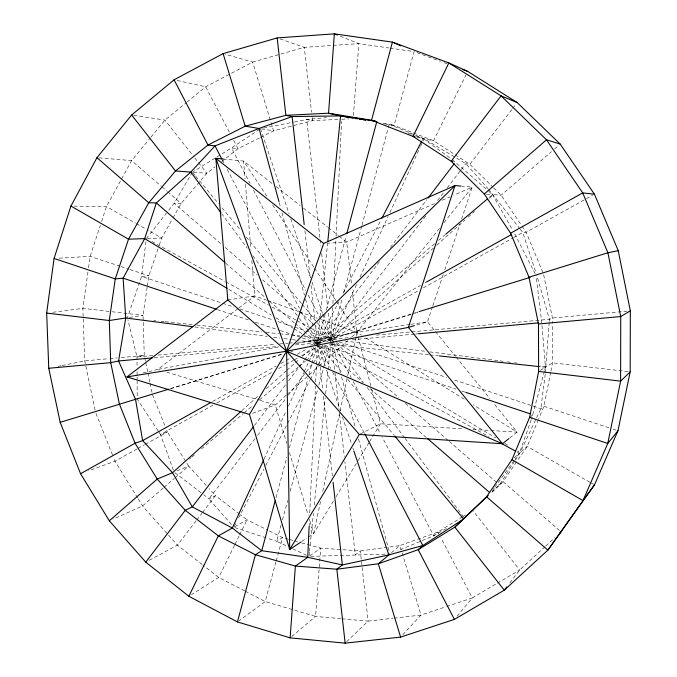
<?xml version="1.0" encoding="UTF-8"?>
<svg xmlns="http://www.w3.org/2000/svg" width="677" height="677" viewBox="0 0 677 677"><rect width="100%" height="100%" fill="white"/><g stroke="black" fill="none" stroke-linecap="round" stroke-linejoin="round"><path stroke-width="0.51" stroke-dasharray="3.38 2.54" d="M309.135 526.698L309.474 519.301M309.761 512.963L315.507 386.237M315.694 382.006L317.276 347.157M317.327 346.099L319.713 320.856M332.712 307.68L330.782 343.442M332.915 303.474L336.063 237.178M336.114 236.129L341.555 121.437M549.199 322.404L545.357 373.086M549.275 321.372L549.419 319.307L536.802 275.378M353.402 115.572L358.835 43.633L338.272 35.416M320.145 316.658L327.634 243.077M309.44 552.229L309.008 556.426L388.877 554.023M309.55 551.18L313.409 513.411M314.263 505.017L325.205 398M325.637 393.802L327.998 370.725M328.1 369.676L330.681 344.491M145.953 241.638L141.586 276.453L127.428 317.733M545.222 374.136L540.872 408.68L520.139 452.583L515.112 460.445M87.959 271.976L82.865 308.365L84.727 360.892L95.559 412.361M88.543 267.813L90.143 256.38L100.272 225.5M147.163 287.226L143.016 315.347L144.269 355.433L145.572 361.636M147.315 286.185L148.847 275.776L158.96 245.979M550.714 372.164L543.961 406.302L538.757 418.724M550.917 371.131L552.559 362.855L552.44 324.275M320.543 501.564L313.654 533.552L307.671 537.538M322.768 491.248L339.871 411.794M340.091 410.761L347.428 376.708M347.648 375.676L355.865 337.501M356.094 336.469L356.982 332.339L352.074 289.307M544.393 371.275L531.597 418.699M544.655 370.268L545.45 367.23L541.744 322.59L536.201 276.588M275.971 497.747L286.887 457.009M289.35 447.844L307.917 378.578M309.008 374.508L311.733 364.319M312.012 363.304L316.379 347.005M316.65 345.989L325.129 314.356M326.221 310.269L346.201 235.765M281.082 524.954L276.673 541.287L288.089 546.627M282.453 519.86L287.691 500.472M290.171 491.282L317.716 389.25M318.816 385.162L329.834 344.348M330.114 343.332L342.215 298.498M343.865 292.388L361.738 226.169M362.017 225.145L389.241 124.289L394.107 125.406L433.568 140.74L469.813 164.291L492.949 187.123M275.928 561.952L265.206 601.557L239.15 620.682M276.208 560.937L282.529 537.58L268.524 530.565M101.575 221.514L106.484 206.57L131.609 160.601L150.286 137.939M432.476 306.859L427.517 321.829L415.416 325.349M432.815 305.86L443.41 273.931M444.73 269.937L459.962 224.036M461.612 219.043L472.207 187.114L462.112 186.192M159.298 244.989L161.659 238.033L172.44 218.916M531.25 419.689L519.386 453.243L515.07 459.201M538.35 419.681L527.146 446.456L517.143 461.045M264.098 458.981L286.151 411.024M288.36 406.234L303.795 372.663M304.235 371.707L308.644 362.11M309.084 361.154L315.702 346.768M316.142 345.812L338.788 301.68M356.551 284.568L330.241 341.115M360.105 276.893L388.107 216.454M389.884 212.612L420.112 147.374M420.552 146.418L424.107 138.743L433.568 140.74L465.852 75.13M234.504 545.315L218.705 577.43L191.498 594.618M234.97 544.367L239.15 535.871M239.616 534.923L247.054 519.809L240.394 514.723M343.146 293.234L380.931 220.101M422.118 140.401L423.083 138.523L413.241 134.892M234.259 526.3L235.714 523.49M238.617 517.88L263.827 469.246M265.765 465.505L287.099 424.352M287.581 423.421L309.88 380.398M310.371 379.467L317.158 366.367M317.64 365.436L328.303 344.855M172.957 218.011L181.165 203.439L206.857 173.261L215.049 166.804M192.378 172.203L174.167 203.295L167.05 212.316M333.389 501.149L313.654 533.552L309.423 519.377M336.13 496.647L357.507 461.553M358.057 460.648L369.016 442.648M369.566 441.751L380.525 423.751L371.631 389.216M514.562 461.316L499.482 484.91L491.883 492.145M516.551 461.9L503.019 481.643L490.935 493.186M492.297 490.698L494.142 488.142M494.76 487.296L514.461 460.055M254.569 425.325L286.024 384.13M288.588 380.77L303.99 360.587M304.633 359.749L314.263 347.14M379.492 261.677L317.471 342.934L310.43 345.118M390.367 247.435L426.815 199.69M255.009 438.671L208.905 498.822L233.083 526.444M257.573 435.328L285.745 398.567M288.309 395.224L312.647 363.473M313.282 362.644L327.372 344.263M329.936 340.92L426.07 215.489M437.613 200.443L444.019 192.082M447.226 187.893L460.682 170.333M461.325 169.504L465.81 163.648L469.813 164.291L512.074 109.242M509.823 582.905L519.708 569.983L545.027 546.694M196.102 520.816L177.425 545.146L148.551 560.641M196.745 519.978L201.898 513.268M202.541 512.43L215.43 495.649L209.075 488.633M512.717 108.405L515.916 104.241M146.342 238.566L166.398 213.137M439.475 228.369L356.982 332.339L350.694 337.925M444.061 222.589L472.207 187.114L453.869 195.145M150.954 137.135L164.96 120.134L186.141 102.794M457.068 616.205L472.284 597.943L496.444 583.701M402.739 634.814L421.035 615.054L445.678 606.829M346.632 641.728L368.11 621.131L393.015 618.27M545.789 545.992L554.996 537.521M241.85 410.643L259.181 395.123M266.273 388.776L285.965 371.148M286.752 370.437L294.63 363.388M295.417 362.677L299.352 359.157M302.501 356.33L311.953 347.868M433.551 248.002L327.99 341.97M436.699 245.192L465.04 219.923M468.188 217.114L474.484 211.503M489.446 198.166L493.381 194.654L501.158 195.221L551.408 151.682M286.295 395.19L275.302 404.973L250.414 414.096M287.082 394.496L318.495 366.562M319.282 365.859L347.555 340.717M514.182 457.787L519.386 453.243L516.602 451.728M163.199 488.058L142.551 505.956L113.127 519.115M163.995 487.372L174.327 478.419M175.115 477.734L188.621 466.03L186.395 462.45M554.598 148.915L558.584 145.462M434.448 243.813L317.471 342.934L299.657 340.616M438.484 240.394L444.933 234.927M489.31 197.329L492.534 194.595L487.821 190.432M189.416 459.116L191.024 457.754M191.828 457.077L195.052 454.352M201.501 448.902L243.398 413.486M244.202 412.801L253.063 405.311M259.511 399.862L286.092 377.385M286.904 376.708L298.185 367.171M298.989 366.494L305.429 361.044M306.241 360.359L323.961 345.38M291.711 636.524L315.558 616.425L340.785 618.685M391.458 552.703L399.887 545.594L437.909 532.029L462.958 516.568M186.962 102.125L205.698 86.791L230.552 73.708M221.607 161.634L237.991 148.712L259.545 137.913M509.773 437.934L517.101 432.138L493.211 402.722M530.303 416.837L532.994 414.756L530.988 414.087M238.008 308.594L157.699 369.456L142.339 373.179M238.846 307.959L254.738 295.917L266.645 300.156M309.846 555.834L320.712 548.158L360.308 550.951L399.887 545.594L401.114 549.622M301.68 541.524L306.816 538.105M259.604 129.29L231.517 147.924L193.267 171.653M463.855 516.018L465.641 514.918M540.348 370.378L545.45 367.23L540.195 366.672M497.341 583.176L519.708 569.983L472.8 510.5M446.363 528.559L433.661 535.837L397.704 550.765M212.57 401.537L276.064 366.062M280.659 363.498L285.262 360.926M286.185 360.409L289.866 358.353M297.228 354.24L307.35 348.587M314.712 344.475L420.468 285.389M425.063 282.825L426.908 281.793M234.657 526.74L247.054 519.809L267.593 530.099M213.052 405.108L160.432 434.439L174.107 472.055M216.75 403.052L272.137 372.181M278.594 368.576L285.059 364.979M285.982 364.463L293.369 360.342M294.292 359.825L297.982 357.769M301.671 355.713L319.214 345.939M326.602 341.817L418.708 290.475M423.311 287.911L512.65 238.109M513.572 237.602L522.779 232.465L526.114 232.262L592.603 195.23M137.084 448.919L115.014 461.215L88.433 470.853M138.006 448.402L144.446 444.823M145.369 444.307L167.439 432.011L166.263 429.074M231.475 73.226L252.648 62.081L304.312 47.348L358.835 43.633L389.072 47.991M360.274 434.008L380.525 423.751L463.525 428.846M260.476 137.439L273.601 130.873L312.461 120.641L340.641 119.296M434.558 203.599L346.692 242.087L327.863 243.187M442.276 200.223L450.002 196.838M177.01 470.853L188.621 466.03L206.257 485.519M446.659 606.499L472.284 597.943L440.812 537.597M170.722 388.556L283.291 353.555M410.829 314.517L314.035 344.542M414.857 313.265L417.878 312.325M411.159 314.052L317.471 342.934L302.991 334.193M412.166 313.739L418.208 311.877M170.545 388.759L282.707 354.189M290.797 351.702L292.811 351.075M58.01 366.375L61.091 365.741M62.115 365.529L84.727 360.892L108.752 358.692M263.565 128.088L293.369 122.156M294.393 121.953L306.723 119.499L326.331 117.637M278.103 347.03L157.699 369.456L159.713 370.065M295.747 343.747L356.982 332.339L409.881 324.452M129.51 317.411L143.016 315.347L111.908 311.733M227.802 299.928L254.738 295.917L251.768 260.095M410.914 324.3L427.517 321.829L434.812 330.816M52.874 312.275L82.865 308.365L110.867 311.615M394.056 618.152L421.035 615.054L401.419 550.629M109.801 358.59L117.113 357.921M121.293 357.541L144.269 355.433L137.016 356.999L137.059 367.509M627.173 311.166L552.424 318.021L549.419 319.307L374.229 335.318M152.757 355.56L137.016 356.999L127.919 319.747M158.012 355.078L275.581 344.331M279.779 343.95L288.174 343.18M289.223 343.087L292.371 342.799M297.626 342.317L351.143 337.425M154.348 357.727L278.526 346.463M295.367 344.94L324.842 342.266M352.218 339.778L414.341 334.142M415.39 334.049L418.547 333.761M59.229 258.157L90.143 256.38L119.99 266.239M341.682 119.254L348.993 118.898M147.358 238.532L161.659 238.033L147.188 229.782M74.072 206.121L106.484 206.57L135.425 223.08M472.978 429.43L489.793 430.462M490.842 430.53L517.101 432.138L473.274 404.821M486.34 194.147L492.534 194.595L512.717 230.248M193.41 172.28L206.857 173.261L193.106 155.828M99.07 157.859L131.609 160.601L161.185 186.167M341.834 618.778L368.11 621.131L360.308 550.951L355.247 554.895L344.864 461.722M223.021 159.002L243.542 161.067L272.662 183.932M153.687 320.509L155.786 320.729M161.041 321.279L164.189 321.617M165.247 321.727L192.556 324.613M196.753 325.053L261.881 331.925M266.086 332.373L278.696 333.702M279.745 333.812L290.247 334.92M291.296 335.03L299.699 335.919M303.905 336.367L337.501 340.057M320.619 343.264L317.471 342.934L295.138 323.521M331.129 344.39L428.837 354.799M429.887 354.917L438.29 355.814M628.087 371.614L552.559 362.855L546.144 366.807L539.857 365.995M344.847 340.996L425.571 351.346M429.768 351.879L503.163 361.29M507.352 361.831L510.5 362.237M514.689 362.77L516.788 363.041M194.891 326.983L267.178 336.393M273.466 337.205L279.753 338.026M283.942 338.568L291.279 339.524M292.329 339.659L298.608 340.48M390.113 48.135L412.005 51.291M133.716 115.344L164.96 120.134L192.454 154.999M384.891 123.899L394.107 125.406L414.087 51.596L440.405 61.311M261.491 128.875L273.601 130.873L252.648 62.081L225.077 54.185M383.055 123.231L389.241 124.289L414.426 134.731M417.066 137.253L423.083 138.523L451.314 158.909M177.137 80.47L205.698 86.791L229.317 132.074M288.554 539.247L282.529 537.58L276.673 541.287L266.696 538.02M289.561 539.527L293.581 540.644M294.588 540.915L297.601 541.752M301.62 542.869L320.712 548.158L315.558 616.425L265.206 601.557L245.675 591.427M166.745 372.189L259.215 400.115M260.222 400.42L275.302 404.973L286.777 443.443M234.767 527.561L265.697 537.69M120.988 266.569L128.943 269.201M129.942 269.531L148.847 275.776L141.586 276.453L233.887 307.019M608.962 427.771L543.961 406.302L540.872 408.68L452.6 379.442M612.964 429.091L615.968 430.09M239.912 309.008L273.017 319.976M278.035 321.634L305.124 330.604M306.131 330.943L334.226 340.243M339.236 341.902L446.575 377.453M217.292 309.55L248.341 319.899M255.356 322.235L279.398 330.249M280.405 330.579L301.443 337.595M302.441 337.925L319.476 343.603M324.486 345.27L455.807 389.03M461.824 391.035L465.835 392.372M280.083 38.936L304.312 47.348L311.53 112.264M267.643 300.512L298.413 311.471M299.403 311.826L317.276 318.19M321.245 319.612L356.982 332.339L361.45 335.123M444.307 62.749L447.226 63.824M408.324 133.081L412.259 134.528M415.39 135.129L424.107 138.743L465.81 163.648L487.863 188.451M292.845 548.852L308.06 555.986M244.744 590.945L218.705 577.43L203.015 565.16M151.885 241.587L224.908 281.361M225.839 281.86L268.354 305.014M272.052 307.028L296.086 320.119M297.008 320.619L309.025 327.169M309.956 327.668L333.025 340.328M322.1 345.465L488.819 436.547M136.331 223.596L146.283 229.266M589.938 482.261L527.146 446.456L520.139 452.583L517.431 450.95M590.843 482.777L593.577 484.334M336.638 342.503L495.733 437.934M504.771 443.359L509.299 446.075M228.818 289.417L271.333 315.084M275.852 317.809L293.048 328.184M293.945 328.734L302.094 333.651M365.927 337.916L465.217 399.802M452.168 159.527L487.034 189.738M239.565 514.088L215.43 495.649L208.905 498.822L203.929 494.997M174.937 472.698L203.1 494.362M202.195 564.516L177.425 545.146L142.551 505.956L138.142 498.797M275.988 186.547L300.106 205.495M303.44 208.11L327.558 227.057M328.387 227.709L338.373 235.554M339.202 236.205L346.692 242.087L351.6 285.11M161.981 186.86L166.779 191.007M167.574 191.693L181.165 203.439L174.167 203.295L221.997 244.702M559.54 530.497L503.019 481.643L499.482 484.91L497.883 483.53M225.187 247.46L257.074 275.065M262.651 279.897L298.532 310.955M299.327 311.64L312.876 323.378M313.679 324.063L398.998 397.924M405.379 403.45L448.445 440.727M449.24 441.421L497.087 482.836M225.746 263.226L264.825 297.186M269.615 301.35L294.343 322.836M321.457 346.396L362.906 382.42M370.082 388.649L426.679 437.833M493.694 187.859L501.158 195.221L521.476 225.373M488.557 189.23L519.589 228.352M193.047 173.016L195.069 175.445M195.746 176.257L218.663 203.828M222.031 207.881L240.902 230.586M246.293 237.077L301.561 303.567M302.23 304.379L333.744 342.638M319.493 345.363L309.321 331.933M320.162 346.175L342.384 372.951M347.775 379.45L394.251 435.429M435.48 331.628L455.384 356.144M456.053 356.965L489.894 398.635M520.224 229.181L522.779 232.465L536.15 273.381M334.37 343.484L363.431 382.497M367.222 387.582L404.499 437.613M405.125 438.468L464.515 518.176M221.531 213.526L247.24 248.205M252.885 255.821L298.659 317.555M299.285 318.402L308.687 331.095M522.052 226.228L526.114 232.262L543.479 273.821L552.424 318.021L552.44 323.234M266.814 196.203L243.542 161.067L245.032 178.973M272.628 204.987L313.933 267.347M314.517 268.219L336.037 300.723M336.621 301.595L356.982 332.339L371.368 388.2M158.164 430.987L137.194 399.032L137.118 381.168M158.731 431.85L160.432 434.439L167.439 432.011L185.836 461.553M137.592 497.9L115.014 461.215L113.457 457.305M233.658 140.393L237.991 148.712L231.517 147.924L250.084 183.56M438.874 533.882L437.909 532.029L433.661 535.837L382.437 437.537M253.503 190.127L305.801 290.475M308.247 295.164L333.169 342.994M333.651 343.924L351.211 377.631M353.166 381.371L380.482 433.796M222.335 159.984L223.799 162.793M227.21 169.36L299.42 308.221M301.367 311.97L310.151 328.861M310.641 329.801L330.638 368.254M332.593 372.012L364.294 432.975M514.74 233.912L535.126 273.694M152.503 394.742L165.865 428.092M95.948 413.334L113.067 456.323M260.484 128.706L289.113 213.924M290.797 218.942L310.667 278.086M312.012 282.097L322.455 313.18M322.794 314.179L331.214 339.245L340.396 372.832M325.214 365.927L317.471 342.934L313.036 326.669M326.559 369.93L340.362 410.922M342.384 416.922L351.481 443.917M352.827 447.92L353.496 449.917M289.494 452.558L308.221 515.324M341.513 376.903L355.425 427.796M358.488 438.984L389.927 553.998M279.271 202.668L280.65 207.754M282.038 212.832L304.455 295.164M305.564 299.226L312.766 325.654M145.792 362.677L147.738 371.986M147.958 373.019L149.905 382.327M150.125 383.36L152.071 392.677M312.114 117.502L312.461 120.641L306.723 119.499L320.018 238.786M320.136 239.836L320.839 246.115M321.651 253.443L327.719 307.857M328.303 313.087L334.827 371.698M334.946 372.748L338.915 408.341M339.617 414.62L344.28 456.493M304.904 230.806L310.193 277.959M311.014 285.296L315 320.923M315.592 326.162L320.052 365.969M320.17 367.019L322.751 390.054M323.454 396.341L332.373 475.923M245.472 184.246L250.888 249.559M137.076 371.707L137.093 375.913M137.101 376.962L137.109 380.119"/><path stroke-width="1.02" d="M630.185 371.859L630.329 310.878L618.236 250.693L594.448 194.206L560.184 144.074L517.203 102.566L467.697 71.381L448.868 62.936L392.423 42.118L334.362 33.85L277.172 37.929L223.114 53.618L174.082 79.793L131.634 115.022L96.972 157.682L70.933 206.079L54.075 258.453L46.671 313.087L48.761 368.271L60.177 422.346L80.555 473.714L109.335 520.808L145.758 562.138L188.866 596.285L237.466 621.918L290.12 637.861L345.152 643.15L400.623 637.099L454.419 619.387L504.263 590.166L547.862 550.139L594.482 484.85L617.966 430.75L630.185 371.859L620.623 381.151L607.751 443.46L582.999 500.599L547.862 550.139L486.594 496.816L511.956 459.742L529.626 417.354L538.647 371.428L538.46 323.995L528.982 277.206L510.627 233.21L484.275 194.003L451.221 161.287L413.046 136.407L371.538 120.244L328.548 113.22L285.872 115.335L245.184 126.184L207.983 145.047L175.504 170.959L148.762 202.77L128.512 239.193L115.259 278.899L109.293 320.509L110.715 362.669L119.397 404.017L135.053 443.232L157.225 479.071L185.253 510.314L218.316 535.871L255.424 554.734L295.384 566.065L336.841 569.213L378.316 563.789L418.2 549.682L454.842 527.146L487.474 496.114M309.135 526.698L307.747 557.323L295.384 566.065L290.12 637.861M327.846 240.978L340.573 115.902L328.548 113.22L334.362 33.85L337.298 35.026M237.466 621.918L255.424 554.734L261.771 550.714L307.747 557.323L342.342 564.931L388.852 554.903L422.829 545.535L463.618 519.005L394.919 436.242M275.15 500.802L261.771 550.714L232.338 528.035L192.31 506.887L172.533 472.707L142.635 440.609L135.544 399.489L118.56 360.976L125.744 317.995L123.121 278.162L144.683 238.626L156.353 202.922L190.812 172.085L215.015 145.91L259.063 128.469L292.109 116.579L340.573 115.902L375.803 121.293M346.742 233.726L376.844 121.454M461.096 186.099L455.037 185.549L323.674 243.432L286.625 351.202L249.458 414.442L289.714 549.487L300.825 542.091M263.658 459.937L232.338 528.035L218.316 535.871L188.866 596.285M381.904 218.222L421.627 141.341M508.96 438.578L502.436 443.731L359.352 434.473L289.714 549.487L286.625 351.202L215.845 158.283L223.021 159.002M594.482 484.85L582.999 500.599L511.956 459.742M145.758 562.138L185.253 510.314L192.31 506.887L253.291 427.009M428.092 198.014L454.309 163.673M506.734 586.942L504.263 590.166L454.842 527.146L488.134 495.386M617.966 430.75L607.751 443.46L529.626 417.354M559.6 533.281L561.131 531.868M241.063 411.345L172.533 472.707L157.225 479.071L109.335 520.808M484.275 194.003L546.474 139.792L560.184 144.074M445.745 234.242L487.694 198.7M249.458 414.442L126.98 376.903L227.802 299.928L215.845 158.283L323.674 243.432M630.329 310.878L620.733 316.557L538.46 323.995M80.555 473.714L135.053 443.232L142.635 440.609L210.725 402.57M510.627 233.21L582.719 192.894L594.448 194.206M426.908 281.793L511.507 234.53M168.708 389.182L60.177 422.346M528.982 277.206L607.904 252.766L618.236 250.693M419.215 311.572L530.032 277.409M414.409 325.645L408.366 327.406L286.625 351.202L126.98 376.903M152.24 357.921L118.56 360.976L110.715 362.669L48.761 368.271M418.547 333.761L538.579 322.878M439.339 355.924L539.146 366.562M46.671 313.087L109.293 320.509L125.744 317.995L192.793 326.712M538.647 371.428L620.623 381.151L620.733 316.557L607.904 252.766L582.719 192.894L546.474 139.792L501.073 95.872L448.868 62.936L413.046 136.407L415.06 136.83M452.972 161.575L451.221 161.287L501.073 95.872L517.203 102.566M341.809 116.173L353.149 118.111M355.213 118.467L357.278 118.822M359.335 119.169L361.4 119.524M363.464 119.88L365.529 120.235M375.075 121.048L371.538 120.244L392.423 42.118L400.894 45.824M216.285 309.211L123.121 278.162L115.259 278.899L54.075 258.453M465.835 392.372L529.989 413.757M462.823 69.587L467.697 71.381M500.862 443.122L515.679 451.221M70.933 206.079L128.512 239.193L144.683 238.626L227.007 288.326M224.95 262.532L156.353 202.922L148.762 202.77L96.972 157.682M427.475 438.527L489.657 492.56M227.802 299.928L286.625 351.202L359.352 434.473M131.634 115.022L175.504 170.959L190.812 172.085L220.905 212.68M221.844 159.044L215.015 145.91L207.983 145.047L174.082 79.793M364.785 433.915L422.829 545.535L418.2 549.682L454.419 619.387M353.834 450.916L388.852 554.903L378.316 563.789L400.623 637.099M223.114 53.618L245.184 126.184L259.063 128.469L278.992 201.653M304.201 224.519L292.109 116.579L285.872 115.335L277.172 37.929M333.076 482.21L342.342 564.931L336.841 569.213L345.152 643.15M455.037 185.549L408.366 327.406L502.436 443.731L286.625 351.202L455.037 185.549"/></g></svg>
